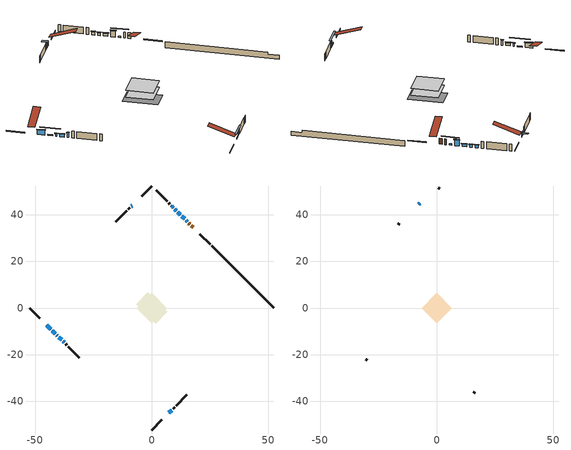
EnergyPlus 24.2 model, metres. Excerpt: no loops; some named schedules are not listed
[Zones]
conditioned space
 floor adiabatic (AdiabaticFloorConstruction): -6.45,0 0,6.45 6.45,0 0,-6.45 z0.76
 floor foundation (Slab1 construction): -6.65,1.64 -1.64,6.65 6.65,-1.64 1.64,-6.65 z-1.37
 wall outside (RimJoist1 construction): 0,-52.34 4.39,-47.94 / -52.34,0 -47.94,-4.39 / 0,52.34 -4.39,47.94 / 25.06,27.27 20.67,31.66 z0.76:1.06
 wall outside (AdiabaticWallConstruction 1): 17.7,34.63 16.99,35.34 / 16.33,36 15.98,36.36 z0.76:2.79
 wall outside (AdiabaticWallConstruction): -44.98,-7.36 -43.23,-9.1 z0.76:2.46; 15.32,37.01 14.73,37.61 / 7.36,-44.98 8.55,-43.79 z0.76:1.22; -42.58,-9.76 -41.39,-10.95 z0.76:1.12; -40.73,-11.6 -40.46,-11.87 / -39.81,-12.53 -38.67,-13.66 / 12.32,40.02 11.19,41.15 z0.76:1.7; -38.02,-14.32 -37.64,-14.69 z0.76:2.41; -8.39,43.94 -8.77,43.56 z0.76:1.98; 14.07,38.26 12.98,39.36 z0.76:2.89; 10.53,41.8 9.88,42.45 z0.76:1.62; 9.23,43.11 8.47,43.86 z0.76:1.78
 wall outside (Wall1 construction): 9.2,-43.13 9.77,-42.57 / -36.98,-15.35 -36.42,-15.92 / -9.43,42.91 -9.99,42.34 / 7.82,44.52 7.25,45.09 z0.76:3.2
 wall outside (Wall2 construction): 10.42,-41.91 15.12,-37.22 / -35.76,-16.57 -31.07,-21.27 / -10.65,41.68 -15.34,36.99 / 6.59,45.74 1.9,50.43 z0.76:3.2
 wall foundation (FoundationWall1 construction): 25.72,26.62,-1.37 25.72,26.62,0.76 49.67,2.66,0.76 49.67,2.66,0.02 52.34,0,0.02 52.34,0,-1.37
 window (WindowConstruction): -44.97,-7.36 -43.23,-9.1 z0.76:2.46
 window (WindowConstruction 9): 15.32,37.02 14.73,37.61 z0.76:1.22
 window (WindowConstruction 10): 7.36,-44.97 8.54,-43.79 z0.76:1.22
 window (WindowConstruction 11): -42.58,-9.76 -41.39,-10.95 z0.76:1.12
 window (WindowConstruction 1): -40.73,-11.6 -40.46,-11.87 z0.76:1.7
 window (WindowConstruction 2): -39.81,-12.53 -38.68,-13.66 z0.76:1.7
 window (WindowConstruction 7): -38.02,-14.32 -37.64,-14.69 z0.76:2.41
 window (WindowConstruction 8): -8.39,43.94 -8.77,43.56 z0.76:1.98
 window (WindowConstruction 3): 14.07,38.26 12.98,39.36 z0.76:2.89
 window (WindowConstruction 4): 12.32,40.02 11.19,41.15 z0.76:1.7
 window (WindowConstruction 5): 10.53,41.8 9.88,42.45 z0.76:1.62
 window (WindowConstruction 6): 9.23,43.11 8.47,43.86 z0.76:1.77
 door (Door): 17.7,34.63 16.99,35.34 z0.76:2.79
 door (Door 1): 16.33,36 15.98,36.36 z0.76:2.79
 ceiling adiabatic (AdiabaticFloorConstruction): 0,-6.45 6.45,0 0,6.45 -6.45,0 z0.76
attic - vented
 floor to conditioned space (Floor1 construction Reversed): -6.45,0 0,6.45 6.45,0 0,-6.45 z3.2
 wall outside (AdiabaticWallConstruction): -7.36,44.98 -7.74,44.6 z0.76:1.98
 wall outside (Wall3 construction): 15.77,-36.56 16.36,-35.98 / -30.41,-21.92 -29.83,-22.51 / -16,36.34 -16.59,35.75 / 1.24,51.09 0.66,51.68 z0.76:3.2
 window (WindowConstruction 12): -7.36,44.97 -7.74,44.6 z0.76:1.98
 roof outside (Roof1 construction): 6.7,-45.63,3.2 0.42,-39.35,6.16 -1.23,-41.01,6.16 5.05,-47.29,3.2; -45.63,-6.7,3.2 -39.35,-0.42,6.16 -41.01,1.23,6.16 -47.29,-5.05,3.2; -6.7,45.63,3.2 -0.42,39.35,6.16 1.23,41.01,6.16 -5.05,47.29,3.2; 18.36,33.98,3.2 12.08,27.7,6.16 13.73,26.04,6.16 20.01,32.32,3.2
shading: -7.88,44.46 -7.22,45.12 -8.72,46.62 -9.39,45.96 z2.18; -43.09,-9.24 -45.12,-7.22 -45.41,-7.51 -43.38,-9.54 z2.66; 12.92,39.42 17.13,35.21 17.42,35.5 13.21,39.71 z3.78; 10.35,-41.98 5.55,-46.79 5.84,-47.08 10.65,-42.27 z3.78; -39.58,-12.76 -44.39,-7.95 -44.68,-8.24 -39.87,-13.05 z3.68; -40.32,-12.01 -40.88,-11.46 -41.17,-11.75 -40.61,-12.3 z1.9; -38.53,-13.8 -39.95,-12.39 -40.24,-12.68 -38.82,-14.09 z1.9; -37.5,-14.84 -38.16,-14.17 -38.45,-14.47 -37.79,-15.13 z2.61; -8.91,43.42 -8.25,44.08 -8.54,44.37 -9.2,43.71 z2.18; 12.83,39.5 14.21,38.12 14.5,38.41 13.12,39.79 z3.09; 11.05,41.29 12.46,39.87 12.75,40.16 11.34,41.58 z1.9; 9.74,42.59 10.67,41.66 10.96,41.95 10.03,42.88 z1.82; 8.33,44.01 9.37,42.97 9.66,43.26 8.62,44.3 z1.98
[Building]
Building 1: Terrain=Suburbs
[Site:Location]
Quebec Intl AP_QC: Latitude {deg}=46.8; Longitude {deg}=-71.38; Time Zone {hr}=-5; Elevation {m}=74; Keep Site Location Information=Yes
[Site:GroundTemperature:Shallow]
0.0108218, -2.24938, -2.43038, -1.3578, 2.94801, 7.23376, 10.9493, 13.303, 13.5029, 11.5886, 7.96783, 3.81355
[Site:WaterMainsTemperature]
Calculation Method=Schedule; Temperature Schedule=mains temperature schedule
[Material] Roughness=Rough; Thermal Absorptance=0.9
Name | Thickness {m} | Conductivity {W/m-K} | Density {kg/m3} | Specific Heat {J/kg-K} | Solar Absorptance | Visible Absorptance
asphalt or fiberglass shingles | 0.00635 | 0.162714 | 1121.4 | 1465.45 | 0.4 | 0.4
ceiling stud and cavity | 0.1397 | 0.0949009 | 65.682 | 1177.47 | 0.7 | 0.7
concrete 4.0 in. | 0.1016 | 1.803125 | 2242.8 | 837.4 | 0.7 | 0.7
concrete 8.0 in. | 0.2032 | 1.803125 | 2242.8 | 837.4 | 0.7 | 0.7
door material | 0.04445 | 0.0451087 | 512.64 | 1214.23 | 0.7 | 0.7
door material 1 | 0.04445 | 0.20624 | 512.64 | 1214.23 | 0.7 | 0.7
exterior vertical ins | 0.0822107 | 0.029427 | 32.04 | 1214.23 | 0.7 | 0.7
floor covering | 0.0127 | 0.0433444 | 54.468 | 1339.84 | 0.6 | 0.6
floor rigid ins; wall rigid ins | 0.512978 | 0.029427 | 32.04 | 1214.23 | 0.7 | 0.7
floor stud and cavity | 0.1397 | 1.75129 | 37.0049 | 1207.88 | 0.7 | 0.7
furniture material conditioned space 1 | 0.1524 | 0.115458 | 640.8 | 1214.23 | 0.6 | 0.6
gypsum board | 0.0127 | 0.160291 | 801 | 837.4 | 0.6 | 0.6
gypsum board 1 | 0.0127 | 0.160291 | 801 | 837.4 | 0.7 | 0.7
osb sheathing 0.5 in. | 0.0127 | 0.115458 | 512.64 | 1214.23 | 0.7 | 0.7
osb sheathing 0.75 in. | 0.01905 | 0.115458 | 512.64 | 1214.23 | 0.7 | 0.7
osb sheathing 2.0 in. | 0.0508 | 0.115458 | 512.64 | 1214.23 | 0.7 | 0.7
rim joist rigid ins | 0.051816 | 0.029427 | 32.04 | 1214.23 | 0.7 | 0.7
rim joist stud and cavity | 0.0508 | 0.275866 | 125.044 | 1163.47 | 0.6 | 0.6
wall stud and cavity | 0.1397 | 0.11004 | 139.0536 | 1170.24 | 0.7 | 0.7
wall stud and cavity 1 | 0.1397 | 0.0825581 | 139.0536 | 1170.24 | 0.7 | 0.7
wall stud and cavity 2 | 0.0889 | 6.1454 | 50.32683 | 1063.81 | 0.6 | 0.6
wall stud and cavity 3 | 0.0889 | 0.380278 | 52.3479 | 1209.89 | 0.7 | 0.7
wall stud and cavity 4 | 0.0889 | 0.391764 | 83.0341 | 1211.67 | 0.7 | 0.7
wood siding | 0.0254 | 0.102417 | 544.68 | 1172.36 | 0.4 | 0.4
wood siding 1 | 0.00254 | 0.102417 | 544.68 | 1172.36 | 0.4 | 0.4
wood siding 2; wood siding 3; wood siding 4 | 0.0254 | 0.102417 | 544.68 | 1172.36 | 0.7 | 0.7
[WindowMaterial:SimpleGlazingSystem]
Name | U-Factor {W/m2-K} | Solar Heat Gain Coefficient
WindowMaterial | 1.98503 | 0.44
WindowMaterial 1 | 2.566456 | 0.28
WindowMaterial 10 | 3.05817 | 0.4
WindowMaterial 2 | 2.15139 | 0.4
WindowMaterial 3 | 2.20534 | 0.39
WindowMaterial 4 | 2.24224 | 0.38
WindowMaterial 5 | 2.421667 | 0.33
WindowMaterial 6 | 2.19909 | 0.38
WindowMaterial 7 | 6.70685 | 0.75
WindowMaterial 8 | 6.73808 | 0.74
WindowMaterial 9 | 3.026374 | 0.45
[Construction]
AdiabaticFloorConstruction: floor stud and cavity, floor rigid ins, osb sheathing 0.75 in., floor covering
AdiabaticWallConstruction: wood siding 3, wall rigid ins, wall stud and cavity 3, gypsum board
AdiabaticWallConstruction 1: wood siding 4, wall rigid ins, wall stud and cavity 3, gypsum board
Door: door material
Door 1: door material 1
Floor1 construction Reversed: gypsum board, ceiling stud and cavity
FoundationWall1 construction: concrete 8.0 in., gypsum board 1
furniture construction conditioned space 1: furniture material conditioned space 1
PartitionWallConstruction: gypsum board, wall stud and cavity 4, gypsum board
RimJoist1 construction: wood siding 2, rim joist rigid ins, osb sheathing 2.0 in., rim joist stud and cavity
Roof1 construction: asphalt or fiberglass shingles
Slab1 construction: concrete 4.0 in.
Wall1 construction: wood siding, osb sheathing 0.5 in., wall stud and cavity, gypsum board
Wall2 construction: wood siding, osb sheathing 0.5 in., wall stud and cavity 1, gypsum board
Wall3 construction: wood siding 1, wall stud and cavity 2
WindowConstruction: WindowMaterial
WindowConstruction 1: WindowMaterial 1
WindowConstruction 10; WindowConstruction 9: WindowMaterial 9
WindowConstruction 11: WindowMaterial 10
WindowConstruction 12; WindowConstruction 8: WindowMaterial 8
WindowConstruction 2: WindowMaterial 2
WindowConstruction 3: WindowMaterial 3
WindowConstruction 4: WindowMaterial 4
WindowConstruction 5: WindowMaterial 5
WindowConstruction 6: WindowMaterial 6
WindowConstruction 7: WindowMaterial 7
[Zone] Multiplier=1; Part of Total Floor Area=Yes
Name | Volume {m3}
attic - vented | 39.9687
conditioned space | 390.6
[Space]
Name | Zone | Volume {m3}
attic - vented 1 | attic - vented | 39.9687
conditioned space 1 | conditioned space | 390.6
[ZoneInfiltration:EffectiveLeakageArea]
infil attic - vented 1: Zone or Space=attic - vented 1; Schedule=Always On Discrete; Effective Air Leakage Area {cm2}=3070.52; Stack Coefficient=0.000375544; Wind Coefficient=1.30933e-05
[ZoneMixing]
whole house fan mix: Zone or Space=attic - vented; Schedule=Always On Continuous; Design Flow Rate Calculation Method=Flow/Zone; Design Flow Rate {m3/s}=0; Source Zone or Space=conditioned space
[SurfaceProperty:ExposedFoundationPerimeter]
Slab1: Exposed Perimeter Calculation Method=TotalExposedPerimeter; Total Exposed Perimeter {m}=37.64
[InternalMass] Zone or ZoneList=conditioned space; Space or SpaceList=conditioned space 1
Name | Construction | Surface Area {m2}
furniture mass conditioned space 1 | furniture construction conditioned space 1 | 66.5602
partition wall mass | PartitionWallConstruction | 166.4
[Lights]
interior lighting: Zone or ZoneList or Space or SpaceList=conditioned space 1; Schedule=interior lighting schedule; Design Level Calculation Method=LightingLevel; Lighting Level {W}=343.2; Return Air Fraction=0; Fraction Radiant=0.6; Fraction Visible=0.2; Fraction Replaceable=1
[People]
occupants: Zone or ZoneList or Space or SpaceList=conditioned space 1; Number of People Schedule=occupants schedule; Number of People Calculation Method=People; Number of People=3; Fraction Radiant=0.314171; Sensible Heat Fraction=0.56303; Activity Level Schedule=occupants activity schedule; Carbon Dioxide Generation Rate {m3/s-W}=0; Enable ASHRAE 55 Comfort Warnings=No; Mean Radiant Temperature Calculation Type=EnclosureAveraged
[ElectricEquipment] Zone or ZoneList or Space or SpaceList=conditioned space 1; Design Level Calculation Method=EquipmentLevel
Name | Schedule | Design Level {W} | Fraction Latent | Fraction Radiant | Fraction Lost
clothes dryer | clothes dryer schedule | 140.772 | 0.015 | 0.081 | 0.85
clothes washer | clothes washer schedule | 32.1985 | 0.03 | 0.162 | 0.7
cooking range | cooking range schedule | 215.147 | 0.08 | 0.432 | 0.2
dishwasher | dishwasher schedule | 66.8632 | 0.3 | 0.18 | 0.4
fridge | fridge schedule | 72.9452 | 0 | 0.6 | 0
mech vent house fan | mech vent house fan schedule | 0 | 0 | 0 | 1
mech vent house fan cfis | mech vent house fan cfis schedule | 0 | 0 | 0 | 0
mech vent range fan 0 | mech vent range fan 0 schedule | 57 | 0 | 0 | 1
misc plug loads | misc plug loads schedule | 494.7 | 0.045 | 0.513 | 0.1
whole house fan | Always On Discrete | 0 | 0 | 0 | 1
[OtherEquipment] Zone or ZoneList or Space or SpaceList=conditioned space 1; Design Level Calculation Method=EquipmentLevel
Name | Fuel Type | Schedule | Design Level {W} | Fraction Latent | Fraction Radiant | Fraction Lost
clothes dryer 1 | Electricity | clothes dryer schedule | 0 | 0.015 | 0.081 | 0.85
cooking range 1 | Electricity | cooking range schedule | 0 | 0.08 | 0.432 | 0.2
general water use latent | None | general water use schedule | 62.594 | 1 | 0 | 0
general water use sensible | None | general water use schedule | -61.6891 | 0 | 0.6 | 0
mech vent house fan latent load | None | Always On Discrete | 0 | 1 | 0 | 0
mech vent house fan sensible load | None | Always On Discrete | 0 | 0 | 0 | 0
water heater energy adjustment1 | Electricity | Always On Discrete | 0.01 | 0 | 0 | 1
[ZoneInfiltration:DesignFlowRate] Zone or ZoneList or Space or SpaceList=conditioned space 1; Schedule=Always On Discrete; Design Flow Rate Calculation Method=Flow/Zone; Design Flow Rate {m3/s}=0
infil flow; natural vent flow; whole house fan flow
[ZoneControl:Thermostat]
conditioned space Thermostat: Zone or ZoneList=conditioned space; Control Type Schedule=conditioned space Thermostat Schedule; Control 1=conditioned space temperature setpoint; Temperature Difference Between Cutout And Setpoint {deltaC}=0
[ThermostatSetpoint:DualSetpoint]
conditioned space temperature setpoint: Heating Setpoint Temperature Schedule=heating setpoint; Cooling Setpoint Temperature Schedule=cooling setpoint
[Zone equipment]
conditioned space: electric baseboard
[Foundation:Kiva]
Foundation Kiva 1: Initial Indoor Air Temperature {C}=18; Wall Height Above Grade {m}=0.759988; Wall Depth Below Slab {m}=0.2032; Custom Block Material Name 1=exterior vertical ins; Custom Block Depth 1 {m}=2.13; Custom Block X Position 1 {m}=0.2159; Custom Block Z Position 1 {m}=0
[Foundation:Kiva:Settings]
Soil Conductivity {W/m-K}=0.849921; Soil Density {kg/m3}=1842.3; Soil Specific Heat {J/kg-K}=418.7; Ground Solar Absorptivity=0.9; Ground Thermal Absorptivity=0.9; Ground Surface Roughness {m}=0.03; Far-Field Width {m}=40; Deep-Ground Boundary Condition=ZeroFlux; Deep-Ground Depth {m}=40; Minimum Cell Dimension {m}=0.2; Maximum Cell Growth Coefficient=3; Simulation Timestep=Timestep
[Exterior:Lights]
exterior lighting: Schedule=exterior lighting schedule; Design Level {W}=75.6
[EnergyManagementSystem:Sensor] Output:Variable or Output:Meter Index Key=conditioned space
Name | Output:Variable or Output:Meter
conditioned_space_clg_unmet_s | Zone Cooling Setpoint Not Met Time
conditioned_space_htg_unmet_s | Zone Heating Setpoint Not Met Time
fridge_tin_s; tin_s; tin_s_1 | Zone Mean Air Temperature
tout_s | Zone Outdoor Air Drybulb Temperature
win_s | Zone Air Humidity Ratio
[Schedule:Constant]
Name | Hourly Value
Always On Continuous; mech vent house fan schedule; mech vent house fan cfis schedule; Always On Discrete | 1
occupants activity schedule | 117.228
fridge schedule | 0
[Schedule:Week:Daily]
interior lighting schedule Week Rule - Jan1-Jan27: interior lighting schedule day, interior lighting schedule day, interior lighting schedule day, interior lighting schedule day, interior lighting schedule day, interior lighting schedule day, interior lighting schedule day, interior lighting schedule default day, interior lighting schedule default day, interior lighting schedule default day, interior lighting schedule default day, interior lighting schedule default day
interior lighting schedule Week Rule - Jan28-Feb3: interior lighting schedule day, interior lighting schedule day, interior lighting schedule day, interior lighting schedule day, interior lighting schedule day 1, interior lighting schedule day 1, interior lighting schedule day 1, interior lighting schedule default day, interior lighting schedule default day, interior lighting schedule default day, interior lighting schedule default day, interior lighting schedule default day
interior lighting schedule Week Rule - Feb4-Feb24: interior lighting schedule day 1, interior lighting schedule day 1, interior lighting schedule day 1, interior lighting schedule day 1, interior lighting schedule day 1, interior lighting schedule day 1, interior lighting schedule day 1, interior lighting schedule default day, interior lighting schedule default day, interior lighting schedule default day, interior lighting schedule default day, interior lighting schedule default day
interior lighting schedule Week Rule - Feb25-Mar3: interior lighting schedule day 1, interior lighting schedule day 1, interior lighting schedule day 1, interior lighting schedule day 1, interior lighting schedule day 2, interior lighting schedule day 2, interior lighting schedule day 2, interior lighting schedule default day, interior lighting schedule default day, interior lighting schedule default day, interior lighting schedule default day, interior lighting schedule default day
interior lighting schedule Week Rule - Mar4-Mar31: interior lighting schedule day 2, interior lighting schedule day 2, interior lighting schedule day 2, interior lighting schedule day 2, interior lighting schedule day 2, interior lighting schedule day 2, interior lighting schedule day 2, interior lighting schedule default day, interior lighting schedule default day, interior lighting schedule default day, interior lighting schedule default day, interior lighting schedule default day
interior lighting schedule Week Rule - Apr1-Apr28: interior lighting schedule day 3, interior lighting schedule day 3, interior lighting schedule day 3, interior lighting schedule day 3, interior lighting schedule day 3, interior lighting schedule day 3, interior lighting schedule day 3, interior lighting schedule default day, interior lighting schedule default day, interior lighting schedule default day, interior lighting schedule default day, interior lighting schedule default day
interior lighting schedule Week Rule - Apr29-May5: interior lighting schedule day 3, interior lighting schedule day 3, interior lighting schedule day 4, interior lighting schedule day 4, interior lighting schedule day 4, interior lighting schedule day 4, interior lighting schedule day 4, interior lighting schedule default day, interior lighting schedule default day, interior lighting schedule default day, interior lighting schedule default day, interior lighting schedule default day
interior lighting schedule Week Rule - May6-May26: interior lighting schedule day 4, interior lighting schedule day 4, interior lighting schedule day 4, interior lighting schedule day 4, interior lighting schedule day 4, interior lighting schedule day 4, interior lighting schedule day 4, interior lighting schedule default day, interior lighting schedule default day, interior lighting schedule default day, interior lighting schedule default day, interior lighting schedule default day
interior lighting schedule Week Rule - May27-Jun2: interior lighting schedule day 4, interior lighting schedule day 4, interior lighting schedule day 4, interior lighting schedule day 4, interior lighting schedule day 4, interior lighting schedule day 5, interior lighting schedule day 5, interior lighting schedule default day, interior lighting schedule default day, interior lighting schedule default day, interior lighting schedule default day, interior lighting schedule default day
interior lighting schedule Week Rule - Jun3-Jun30: interior lighting schedule day 5, interior lighting schedule day 5, interior lighting schedule day 5, interior lighting schedule day 5, interior lighting schedule day 5, interior lighting schedule day 5, interior lighting schedule day 5, interior lighting schedule default day, interior lighting schedule default day, interior lighting schedule default day, interior lighting schedule default day, interior lighting schedule default day
interior lighting schedule Week Rule - Jul1-Jul28: interior lighting schedule day 6, interior lighting schedule day 6, interior lighting schedule day 6, interior lighting schedule day 6, interior lighting schedule day 6, interior lighting schedule day 6, interior lighting schedule day 6, interior lighting schedule default day, interior lighting schedule default day, interior lighting schedule default day, interior lighting schedule default day, interior lighting schedule default day
interior lighting schedule Week Rule - Jul29-Aug4: interior lighting schedule day 6, interior lighting schedule day 6, interior lighting schedule day 6, interior lighting schedule day 7, interior lighting schedule day 7, interior lighting schedule day 7, interior lighting schedule day 7, interior lighting schedule default day, interior lighting schedule default day, interior lighting schedule default day, interior lighting schedule default day, interior lighting schedule default day
interior lighting schedule Week Rule - Aug5-Aug25: interior lighting schedule day 7, interior lighting schedule day 7, interior lighting schedule day 7, interior lighting schedule day 7, interior lighting schedule day 7, interior lighting schedule day 7, interior lighting schedule day 7, interior lighting schedule default day, interior lighting schedule default day, interior lighting schedule default day, interior lighting schedule default day, interior lighting schedule default day
interior lighting schedule Week Rule - Aug26-Sep1: interior lighting schedule day 7, interior lighting schedule day 7, interior lighting schedule day 7, interior lighting schedule day 7, interior lighting schedule day 7, interior lighting schedule day 7, interior lighting schedule day 8, interior lighting schedule default day, interior lighting schedule default day, interior lighting schedule default day, interior lighting schedule default day, interior lighting schedule default day
interior lighting schedule Week Rule - Sep2-Sep29: interior lighting schedule day 8, interior lighting schedule day 8, interior lighting schedule day 8, interior lighting schedule day 8, interior lighting schedule day 8, interior lighting schedule day 8, interior lighting schedule day 8, interior lighting schedule default day, interior lighting schedule default day, interior lighting schedule default day, interior lighting schedule default day, interior lighting schedule default day
interior lighting schedule Week Rule - Sep30-Oct6: interior lighting schedule day 8, interior lighting schedule day 9, interior lighting schedule day 9, interior lighting schedule day 9, interior lighting schedule day 9, interior lighting schedule day 9, interior lighting schedule day 9, interior lighting schedule default day, interior lighting schedule default day, interior lighting schedule default day, interior lighting schedule default day, interior lighting schedule default day
interior lighting schedule Week Rule - Oct7-Oct27: interior lighting schedule day 9, interior lighting schedule day 9, interior lighting schedule day 9, interior lighting schedule day 9, interior lighting schedule day 9, interior lighting schedule day 9, interior lighting schedule day 9, interior lighting schedule default day, interior lighting schedule default day, interior lighting schedule default day, interior lighting schedule default day, interior lighting schedule default day
interior lighting schedule Week Rule - Oct28-Nov3: interior lighting schedule day 9, interior lighting schedule day 9, interior lighting schedule day 9, interior lighting schedule day 9, interior lighting schedule day 10, interior lighting schedule day 10, interior lighting schedule day 10, interior lighting schedule default day, interior lighting schedule default day, interior lighting schedule default day, interior lighting schedule default day, interior lighting schedule default day
interior lighting schedule Week Rule - Nov4-Nov24: interior lighting schedule day 10, interior lighting schedule day 10, interior lighting schedule day 10, interior lighting schedule day 10, interior lighting schedule day 10, interior lighting schedule day 10, interior lighting schedule day 10, interior lighting schedule default day, interior lighting schedule default day, interior lighting schedule default day, interior lighting schedule default day, interior lighting schedule default day
interior lighting schedule Week Rule - Nov25-Dec1: interior lighting schedule day 10, interior lighting schedule day 10, interior lighting schedule day 10, interior lighting schedule day 10, interior lighting schedule day 10, interior lighting schedule day 10, interior lighting schedule day 11, interior lighting schedule default day, interior lighting schedule default day, interior lighting schedule default day, interior lighting schedule default day, interior lighting schedule default day
interior lighting schedule Week Rule - Dec2-Dec31: interior lighting schedule day 11, interior lighting schedule day 11, interior lighting schedule day 11, interior lighting schedule day 11, interior lighting schedule day 11, interior lighting schedule day 11, interior lighting schedule day 11, interior lighting schedule default day, interior lighting schedule default day, interior lighting schedule default day, interior lighting schedule default day, interior lighting schedule default day
occupants schedule Week Rule - Jan1-Dec31: occupants schedule day, occupants schedule day, occupants schedule day, occupants schedule day, occupants schedule day, occupants schedule day, occupants schedule day, occupants schedule default day, occupants schedule default day, occupants schedule default day, occupants schedule default day, occupants schedule default day
clothes dryer schedule Week Rule - Jan1-Dec31: clothes dryer schedule day, clothes dryer schedule day, clothes dryer schedule day, clothes dryer schedule day, clothes dryer schedule day, clothes dryer schedule day, clothes dryer schedule day, clothes dryer schedule default day, clothes dryer schedule default day, clothes dryer schedule default day, clothes dryer schedule default day, clothes dryer schedule default day
clothes washer schedule Week Rule - Jan1-Dec31: clothes washer schedule day, clothes washer schedule day, clothes washer schedule day, clothes washer schedule day, clothes washer schedule day, clothes washer schedule day, clothes washer schedule day, clothes washer schedule default day, clothes washer schedule default day, clothes washer schedule default day, clothes washer schedule default day, clothes washer schedule default day
cooking range schedule Week Rule - Jan1-Dec31: cooking range schedule day, cooking range schedule day, cooking range schedule day, cooking range schedule day, cooking range schedule day, cooking range schedule day, cooking range schedule day, cooking range schedule default day, cooking range schedule default day, cooking range schedule default day, cooking range schedule default day, cooking range schedule default day
dishwasher schedule Week Rule - Jan1-Dec31: dishwasher schedule day, dishwasher schedule day, dishwasher schedule day, dishwasher schedule day, dishwasher schedule day, dishwasher schedule day, dishwasher schedule day, dishwasher schedule default day, dishwasher schedule default day, dishwasher schedule default day, dishwasher schedule default day, dishwasher schedule default day
mech vent range fan 0 schedule Week Rule - Jan1-Dec31: mech vent range fan 0 schedule day, mech vent range fan 0 schedule day, mech vent range fan 0 schedule day, mech vent range fan 0 schedule day, mech vent range fan 0 schedule day, mech vent range fan 0 schedule day, mech vent range fan 0 schedule day, mech vent range fan 0 schedule default day, mech vent range fan 0 schedule default day, mech vent range fan 0 schedule default day, mech vent range fan 0 schedule default day, mech vent range fan 0 schedule default day
misc plug loads schedule Week Rule - Jan1-Dec31: misc plug loads schedule day, misc plug loads schedule day, misc plug loads schedule day, misc plug loads schedule day, misc plug loads schedule day, misc plug loads schedule day, misc plug loads schedule day, misc plug loads schedule default day, misc plug loads schedule default day, misc plug loads schedule default day, misc plug loads schedule default day, misc plug loads schedule default day
general water use schedule Week Rule - Jan1-Dec31: general water use schedule day, general water use schedule day, general water use schedule day, general water use schedule day, general water use schedule day, general water use schedule day, general water use schedule day, general water use schedule default day, general water use schedule default day, general water use schedule default day, general water use schedule default day, general water use schedule default day
exterior lighting schedule Week Rule - Jan1-Jan27: exterior lighting schedule day, exterior lighting schedule day, exterior lighting schedule day, exterior lighting schedule day, exterior lighting schedule day, exterior lighting schedule day, exterior lighting schedule day, exterior lighting schedule default day, exterior lighting schedule default day, exterior lighting schedule default day, exterior lighting schedule default day, exterior lighting schedule default day
exterior lighting schedule Week Rule - Jan28-Feb3: exterior lighting schedule day, exterior lighting schedule day, exterior lighting schedule day, exterior lighting schedule day, exterior lighting schedule day 1, exterior lighting schedule day 1, exterior lighting schedule day 1, exterior lighting schedule default day, exterior lighting schedule default day, exterior lighting schedule default day, exterior lighting schedule default day, exterior lighting schedule default day
exterior lighting schedule Week Rule - Feb4-Feb24: exterior lighting schedule day 1, exterior lighting schedule day 1, exterior lighting schedule day 1, exterior lighting schedule day 1, exterior lighting schedule day 1, exterior lighting schedule day 1, exterior lighting schedule day 1, exterior lighting schedule default day, exterior lighting schedule default day, exterior lighting schedule default day, exterior lighting schedule default day, exterior lighting schedule default day
exterior lighting schedule Week Rule - Feb25-Mar3: exterior lighting schedule day 1, exterior lighting schedule day 1, exterior lighting schedule day 1, exterior lighting schedule day 1, exterior lighting schedule day 2, exterior lighting schedule day 2, exterior lighting schedule day 2, exterior lighting schedule default day, exterior lighting schedule default day, exterior lighting schedule default day, exterior lighting schedule default day, exterior lighting schedule default day
exterior lighting schedule Week Rule - Mar4-Mar31: exterior lighting schedule day 2, exterior lighting schedule day 2, exterior lighting schedule day 2, exterior lighting schedule day 2, exterior lighting schedule day 2, exterior lighting schedule day 2, exterior lighting schedule day 2, exterior lighting schedule default day, exterior lighting schedule default day, exterior lighting schedule default day, exterior lighting schedule default day, exterior lighting schedule default day
exterior lighting schedule Week Rule - Apr1-Apr28: exterior lighting schedule day 3, exterior lighting schedule day 3, exterior lighting schedule day 3, exterior lighting schedule day 3, exterior lighting schedule day 3, exterior lighting schedule day 3, exterior lighting schedule day 3, exterior lighting schedule default day, exterior lighting schedule default day, exterior lighting schedule default day, exterior lighting schedule default day, exterior lighting schedule default day
exterior lighting schedule Week Rule - Apr29-May5: exterior lighting schedule day 3, exterior lighting schedule day 3, exterior lighting schedule day 4, exterior lighting schedule day 4, exterior lighting schedule day 4, exterior lighting schedule day 4, exterior lighting schedule day 4, exterior lighting schedule default day, exterior lighting schedule default day, exterior lighting schedule default day, exterior lighting schedule default day, exterior lighting schedule default day
exterior lighting schedule Week Rule - May6-May26: exterior lighting schedule day 4, exterior lighting schedule day 4, exterior lighting schedule day 4, exterior lighting schedule day 4, exterior lighting schedule day 4, exterior lighting schedule day 4, exterior lighting schedule day 4, exterior lighting schedule default day, exterior lighting schedule default day, exterior lighting schedule default day, exterior lighting schedule default day, exterior lighting schedule default day
exterior lighting schedule Week Rule - May27-Jun2: exterior lighting schedule day 4, exterior lighting schedule day 4, exterior lighting schedule day 4, exterior lighting schedule day 4, exterior lighting schedule day 4, exterior lighting schedule day 5, exterior lighting schedule day 5, exterior lighting schedule default day, exterior lighting schedule default day, exterior lighting schedule default day, exterior lighting schedule default day, exterior lighting schedule default day
exterior lighting schedule Week Rule - Jun3-Jun30: exterior lighting schedule day 5, exterior lighting schedule day 5, exterior lighting schedule day 5, exterior lighting schedule day 5, exterior lighting schedule day 5, exterior lighting schedule day 5, exterior lighting schedule day 5, exterior lighting schedule default day, exterior lighting schedule default day, exterior lighting schedule default day, exterior lighting schedule default day, exterior lighting schedule default day
exterior lighting schedule Week Rule - Jul1-Jul28: exterior lighting schedule day 6, exterior lighting schedule day 6, exterior lighting schedule day 6, exterior lighting schedule day 6, exterior lighting schedule day 6, exterior lighting schedule day 6, exterior lighting schedule day 6, exterior lighting schedule default day, exterior lighting schedule default day, exterior lighting schedule default day, exterior lighting schedule default day, exterior lighting schedule default day
exterior lighting schedule Week Rule - Jul29-Aug4: exterior lighting schedule day 6, exterior lighting schedule day 6, exterior lighting schedule day 6, exterior lighting schedule day 7, exterior lighting schedule day 7, exterior lighting schedule day 7, exterior lighting schedule day 7, exterior lighting schedule default day, exterior lighting schedule default day, exterior lighting schedule default day, exterior lighting schedule default day, exterior lighting schedule default day
exterior lighting schedule Week Rule - Aug5-Aug25: exterior lighting schedule day 7, exterior lighting schedule day 7, exterior lighting schedule day 7, exterior lighting schedule day 7, exterior lighting schedule day 7, exterior lighting schedule day 7, exterior lighting schedule day 7, exterior lighting schedule default day, exterior lighting schedule default day, exterior lighting schedule default day, exterior lighting schedule default day, exterior lighting schedule default day
exterior lighting schedule Week Rule - Aug26-Sep1: exterior lighting schedule day 7, exterior lighting schedule day 7, exterior lighting schedule day 7, exterior lighting schedule day 7, exterior lighting schedule day 7, exterior lighting schedule day 7, exterior lighting schedule day 8, exterior lighting schedule default day, exterior lighting schedule default day, exterior lighting schedule default day, exterior lighting schedule default day, exterior lighting schedule default day
exterior lighting schedule Week Rule - Sep2-Sep29: exterior lighting schedule day 8, exterior lighting schedule day 8, exterior lighting schedule day 8, exterior lighting schedule day 8, exterior lighting schedule day 8, exterior lighting schedule day 8, exterior lighting schedule day 8, exterior lighting schedule default day, exterior lighting schedule default day, exterior lighting schedule default day, exterior lighting schedule default day, exterior lighting schedule default day
exterior lighting schedule Week Rule - Sep30-Oct6: exterior lighting schedule day 8, exterior lighting schedule day 9, exterior lighting schedule day 9, exterior lighting schedule day 9, exterior lighting schedule day 9, exterior lighting schedule day 9, exterior lighting schedule day 9, exterior lighting schedule default day, exterior lighting schedule default day, exterior lighting schedule default day, exterior lighting schedule default day, exterior lighting schedule default day
exterior lighting schedule Week Rule - Oct7-Oct27: exterior lighting schedule day 9, exterior lighting schedule day 9, exterior lighting schedule day 9, exterior lighting schedule day 9, exterior lighting schedule day 9, exterior lighting schedule day 9, exterior lighting schedule day 9, exterior lighting schedule default day, exterior lighting schedule default day, exterior lighting schedule default day, exterior lighting schedule default day, exterior lighting schedule default day
[Schedule:Year]
interior lighting schedule: interior lighting schedule Week Rule - Jan1-Jan27, 1, 1, 1, 27, interior lighting schedule Week Rule - Jan28-Feb3, 1, 28, 2, 3, interior lighting schedule Week Rule - Feb4-Feb24, 2, 4, 2, 24, interior lighting schedule Week Rule - Feb25-Mar3, 2, 25, 3, 3, interior lighting schedule Week Rule - Mar4-Mar31, 3, 4, 3, 31, interior lighting schedule Week Rule - Apr1-Apr28, 4, 1, 4, 28, interior lighting schedule Week Rule - Apr29-May5, 4, 29, 5, 5, interior lighting schedule Week Rule - May6-May26, 5, 6, 5, 26, interior lighting schedule Week Rule - May27-Jun2, 5, 27, 6, 2, interior lighting schedule Week Rule - Jun3-Jun30, 6, 3, 6, 30, interior lighting schedule Week Rule - Jul1-Jul28, 7, 1, 7, 28, interior lighting schedule Week Rule - Jul29-Aug4, 7, 29, 8, 4, interior lighting schedule Week Rule - Aug5-Aug25, 8, 5, 8, 25, interior lighting schedule Week Rule - Aug26-Sep1, 8, 26, 9, 1, interior lighting schedule Week Rule - Sep2-Sep29, 9, 2, 9, 29, interior lighting schedule Week Rule - Sep30-Oct6, 9, 30, 10, 6, interior lighting schedule Week Rule - Oct7-Oct27, 10, 7, 10, 27, interior lighting schedule Week Rule - Oct28-Nov3, 10, 28, 11, 3, interior lighting schedule Week Rule - Nov4-Nov24, 11, 4, 11, 24, interior lighting schedule Week Rule - Nov25-Dec1, 11, 25, 12, 1, interior lighting schedule Week Rule - Dec2-Dec31, 12, 2, 12, 31
occupants schedule: occupants schedule Week Rule - Jan1-Dec31, 1, 1, 12, 31
clothes dryer schedule: clothes dryer schedule Week Rule - Jan1-Dec31, 1, 1, 12, 31
clothes washer schedule: clothes washer schedule Week Rule - Jan1-Dec31, 1, 1, 12, 31
cooking range schedule: cooking range schedule Week Rule - Jan1-Dec31, 1, 1, 12, 31
dishwasher schedule: dishwasher schedule Week Rule - Jan1-Dec31, 1, 1, 12, 31
mech vent range fan 0 schedule: mech vent range fan 0 schedule Week Rule - Jan1-Dec31, 1, 1, 12, 31
misc plug loads schedule: misc plug loads schedule Week Rule - Jan1-Dec31, 1, 1, 12, 31
general water use schedule: general water use schedule Week Rule - Jan1-Dec31, 1, 1, 12, 31
exterior lighting schedule: exterior lighting schedule Week Rule - Jan1-Jan27, 1, 1, 1, 27, exterior lighting schedule Week Rule - Jan28-Feb3, 1, 28, 2, 3, exterior lighting schedule Week Rule - Feb4-Feb24, 2, 4, 2, 24, exterior lighting schedule Week Rule - Feb25-Mar3, 2, 25, 3, 3, exterior lighting schedule Week Rule - Mar4-Mar31, 3, 4, 3, 31, exterior lighting schedule Week Rule - Apr1-Apr28, 4, 1, 4, 28, exterior lighting schedule Week Rule - Apr29-May5, 4, 29, 5, 5, exterior lighting schedule Week Rule - May6-May26, 5, 6, 5, 26, exterior lighting schedule Week Rule - May27-Jun2, 5, 27, 6, 2, exterior lighting schedule Week Rule - Jun3-Jun30, 6, 3, 6, 30, exterior lighting schedule Week Rule - Jul1-Jul28, 7, 1, 7, 28, exterior lighting schedule Week Rule - Jul29-Aug4, 7, 29, 8, 4, exterior lighting schedule Week Rule - Aug5-Aug25, 8, 5, 8, 25, exterior lighting schedule Week Rule - Aug26-Sep1, 8, 26, 9, 1, exterior lighting schedule Week Rule - Sep2-Sep29, 9, 2, 9, 29, exterior lighting schedule Week Rule - Sep30-Oct6, 9, 30, 10, 6, exterior lighting schedule Week Rule - Oct7-Oct27, 10, 7, 10, 27, exterior lighting schedule Week Rule - Oct28-Nov3, 10, 28, 11, 3, exterior lighting schedule Week Rule - Nov4-Nov24, 11, 4, 11, 24, exterior lighting schedule Week Rule - Nov25-Dec1, 11, 25, 12, 1, exterior lighting schedule Week Rule - Dec2-Dec31, 12, 2, 12, 31
[Schedule:Compact]
conditioned space Thermostat Schedule: Through: 12/31, For: AllDays, Until: 24:00, 4
mains temperature schedule: Through: 01/01, For: AllDays, Until: 24:00, 5.175, Through: 01/02, For: AllDays, Until: 24:00, 5.10167, Through: 01/03, For: AllDays, Until: 24:00, 5.02889, Through: 01/04, For: AllDays, Until: 24:00, 4.95778, Through: 01/05, For: AllDays, Until: 24:00, 4.88778, Through: 01/06, For: AllDays, Until: 24:00, 4.81833, Through: 01/07, For: AllDays, Until: 24:00, 4.75056, Through: 01/08, For: AllDays, Until: 24:00, 4.68389, Through: 01/09, For: AllDays, Until: 24:00, 4.61833, Through: 01/10, For: AllDays, Until: 24:00, 4.55389, Through: 01/11, For: AllDays, Until: 24:00, 4.49056, Through: 01/12, For: AllDays, Until: 24:00, 4.42889, Through: 01/13, For: AllDays, Until: 24:00, 4.36778, Through: 01/14, For: AllDays, Until: 24:00, 4.30889, Through: 01/15, For: AllDays, Until: 24:00, 4.25056, Through: 01/16, For: AllDays, Until: 24:00, 4.19389, Through: 01/17, For: AllDays, Until: 24:00, 4.13833, Through: 01/18, For: AllDays, Until: 24:00, 4.08444, Through: 01/19, For: AllDays, Until: 24:00, 4.03167, Through: 01/20, For: AllDays, Until: 24:00, 3.98056, Through: 01/21, For: AllDays, Until: 24:00, 3.93056, Through: 01/22, For: AllDays, Until: 24:00, 3.88222, Through: 01/23, For: AllDays, Until: 24:00, 3.835, Through: 01/24, For: AllDays, Until: 24:00, 3.78944, Through: 01/25, For: AllDays, Until: 24:00, 3.74556, Through: 01/26, For: AllDays, Until: 24:00, 3.70278, Through: 01/27, For: AllDays, Until: 24:00, 3.66167, Through: 01/28, For: AllDays, Until: 24:00, 3.62167, Through: 01/29, For: AllDays, Until: 24:00, 3.58389, Through: 01/30, For: AllDays, Until: 24:00, 3.54722, Through: 01/31, For: AllDays, Until: 24:00, 3.51167, Through: 02/01, For: AllDays, Until: 24:00, 3.47833, Through: 02/02, For: AllDays, Until: 24:00, 3.44611, Through: 02/03, For: AllDays, Until: 24:00, 3.41556, Through: 02/04, For: AllDays, Until: 24:00, 3.38667, Through: 02/05, For: AllDays, Until: 24:00, 3.35944, Through: 02/06, For: AllDays, Until: 24:00, 3.33389, Through: 02/07, For: AllDays, Until: 24:00, 3.30944, Through: 02/08, For: AllDays, Until: 24:00, 3.28667, Through: 02/09, For: AllDays, Until: 24:00, 3.26611, Through: 02/10, For: AllDays, Until: 24:00, 3.24667, Through: 02/11, For: AllDays, Until: 24:00, 3.22889, Through: 02/12, For: AllDays, Until: 24:00, 3.21278, Through: 02/13, For: AllDays, Until: 24:00, 3.19833, Through: 02/14, For: AllDays, Until: 24:00, 3.18556, Through: 02/15, For: AllDays, Until: 24:00, 3.17389, Through: 02/16, For: AllDays, Until: 24:00, 3.16444, Through: 02/17, For: AllDays, Until: 24:00, 3.15667, Through: 02/18, For: AllDays, Until: 24:00, 3.15056, Through: 02/19, For: AllDays, Until: 24:00, 3.14556, Through: 02/20, For: AllDays, Until: 24:00, 3.14278, Through: 02/21, For: AllDays, Until: 24:00, 3.14111, Through: 02/22, For: AllDays, Until: 24:00, 3.14167, Through: 02/23, For: AllDays, Until: 24:00, 3.14333, Through: 02/24, For: AllDays, Until: 24:00, 3.14722, Through: 02/25, For: AllDays, Until: 24:00, 3.15222, Through: 02/26, For: AllDays, Until: 24:00, 3.15944, Through: 02/27, For: AllDays, Until: 24:00, 3.16778, Through: 02/28, For: AllDays, Until: 24:00, 3.17778, Through: 03/01, For: AllDays, Until: 24:00, 3.18944, Through: 03/02, For: AllDays, Until: 24:00, 3.20333, Through: 03/03, For: AllDays, Until: 24:00, 3.21833, Through: 03/04, For: AllDays, Until: 24:00, 3.235, Through: 03/05, For: AllDays, Until: 24:00, 3.25333, Through: 03/06, For: AllDays, Until: 24:00, 3.27333, Through: 03/07, For: AllDays, Until: 24:00, 3.29444, Through: 03/08, For: AllDays, Until: 24:00, 3.31778, Through: 03/09, For: AllDays, Until: 24:00, 3.34222, Through: 03/10, For: AllDays, Until: 24:00, 3.36889, Through: 03/11, For: AllDays, Until: 24:00, 3.39667, Through: 03/12, For: AllDays, Until: 24:00, 3.42611, Through: 03/13, For: AllDays, Until: 24:00, 3.45722, Through: 03/14, For: AllDays, Until: 24:00, 3.49, Through: 03/15, For: AllDays, Until: 24:00, 3.52389, Through: 03/16, For: AllDays, Until: 24:00, 3.55944, Through: 03/17, For: AllDays, Until: 24:00, 3.59667, Through: 03/18, For: AllDays, Until: 24:00, 3.63556, Through: 03/19, For: AllDays, Until: 24:00, 3.67556, Through: 03/20, For: AllDays, Until: 24:00, 3.71722, Through: 03/21, For: AllDays, Until: 24:00, 3.76056, Through: 03/22, For: AllDays, Until: 24:00, 3.80556, Through: 03/23, For: AllDays, Until: 24:00, 3.85111, Through: 03/24, For: AllDays, Until: 24:00, 3.89889, Through: 03/25, For: AllDays, Until: 24:00, 3.94778, Through: 03/26, For: AllDays, Until: 24:00, 3.99833, Through: 03/27, For: AllDays, Until: 24:00, 4.05, Through: 03/28, For: AllDays, Until: 24:00, 4.10333, Through: 03/29, For: AllDays, Until: 24:00, 4.15778, Through: 03/30, For: AllDays, Until: 24:00, 4.21333, Through: 03/31, For: AllDays, Until: 24:00, 4.27056, Through: 04/01, For: AllDays, Until: 24:00, 4.32944, Through: 04/02, For: AllDays, Until: 24:00, 4.38889, Through: 04/03, For: AllDays, Until: 24:00, 4.45, Through: 04/04, For: AllDays, Until: 24:00, 4.51222, Through: 04/05, For: AllDays, Until: 24:00, 4.57611, Through: 04/06, For: AllDays, Until: 24:00, 4.64056, Through: 04/07, For: AllDays, Until: 24:00, 4.70667, Through: 04/08, For: AllDays, Until: 24:00, 4.77389, Through: 04/09, For: AllDays, Until: 24:00, 4.84222, Through: 04/10, For: AllDays, Until: 24:00, 4.91167, Through: 04/11, For: AllDays, Until: 24:00, 4.98278, Through: 04/12, For: AllDays, Until: 24:00, 5.05444, Through: 04/13, For: AllDays, Until: 24:00, 5.12722, Through: 04/14, For: AllDays, Until: 24:00, 5.20111, Through: 04/15, For: AllDays, Until: 24:00, 5.27611, Through: 04/16, For: AllDays, Until: 24:00, 5.35167, Through: 04/17, For: AllDays, Until: 24:00, 5.42889, Through: 04/18, For: AllDays, Until: 24:00, 5.50667, Through: 04/19, For: AllDays, Until: 24:00, 5.58556, Through: 04/20, For: AllDays, Until: 24:00, 5.665, Through: 04/21, For: AllDays, Until: 24:00, 5.74611, Through: 04/22, For: AllDays, Until: 24:00, 5.82722, Through: 04/23, For: AllDays, Until: 24:00, 5.91, Through: 04/24, For: AllDays, Until: 24:00, 5.99278, Through: 04/25, For: AllDays, Until: 24:00, 6.07722, Through: 04/26, For: AllDays, Until: 24:00, 6.16167, Through: 04/27, For: AllDays, Until: 24:00, 6.24722, Through: 04/28, For: AllDays, Until: 24:00, 6.33389, Through: 04/29, For: AllDays, Until: 24:00, 6.42056, Through: 04/30, For: AllDays, Until: 24:00, 6.50833, Through: 05/01, For: AllDays, Until: 24:00, 6.59667, Through: 05/02, For: AllDays, Until: 24:00, 6.68556, Through: 05/03, For: AllDays, Until: 24:00, 6.775, Through: 05/04, For: AllDays, Until: 24:00, 6.86556, Through: 05/05, For: AllDays, Until: 24:00, 6.95611, Through: 05/06, For: AllDays, Until: 24:00, 7.04722, Through: 05/07, For: AllDays, Until: 24:00, 7.13889, Through: 05/08, For: AllDays, Until: 24:00, 7.23111, Through: 05/09, For: AllDays, Until: 24:00, 7.32333, Through: 05/10, For: AllDays, Until: 24:00, 7.41667, Through: 05/11, For: AllDays, Until: 24:00, 7.51, Through: 05/12, For: AllDays, Until: 24:00, 7.60389, Through: 05/13, For: AllDays, Until: 24:00, 7.69778, Through: 05/14, For: AllDays, Until: 24:00, 7.79222, Through: 05/15, For: AllDays, Until: 24:00, 7.88667, Through: 05/16, For: AllDays, Until: 24:00, 7.98167, Through: 05/17, For: AllDays, Until: 24:00, 8.07667, Through: 05/18, For: AllDays, Until: 24:00, 8.17167, Through: 05/19, For: AllDays, Until: 24:00, 8.26722, Through: 05/20, For: AllDays, Until: 24:00, 8.36278, Through: 05/21, For: AllDays, Until: 24:00, 8.45833, Through: 05/22, For: AllDays, Until: 24:00, 8.55444, Through: 05/23, For: AllDays, Until: 24:00, 8.65, Through: 05/24, For: AllDays, Until: 24:00, 8.74611, Through: 05/25, For: AllDays, Until: 24:00, 8.84167, Through: 05/26, For: AllDays, Until: 24:00, 8.93722, Through: 05/27, For: AllDays, Until: 24:00, 9.03333, Through: 05/28, For: AllDays, Until: 24:00, 9.12889, Through: 05/29, For: AllDays, Until: 24:00, 9.22389, Through: 05/30, For: AllDays, Until: 24:00, 9.31944, Through: 05/31, For: AllDays, Until: 24:00, 9.41444, Through: 06/01, For: AllDays, Until: 24:00, 9.50944, Through: 06/02, For: AllDays, Until: 24:00, 9.60389, Through: 06/03, For: AllDays, Until: 24:00, 9.69833, Through: 06/04, For: AllDays, Until: 24:00, 9.79278, Through: 06/05, For: AllDays, Until: 24:00, 9.88667, Through: 06/06, For: AllDays, Until: 24:00, 9.98, Through: 06/07, For: AllDays, Until: 24:00, 10.0728, Through: 06/08, For: AllDays, Until: 24:00, 10.1656, Through: 06/09, For: AllDays, Until: 24:00, 10.2578, Through: 06/10, For: AllDays, Until: 24:00, 10.3494, Through: 06/11, For: AllDays, Until: 24:00, 10.4411, Through: 06/12, For: AllDays, Until: 24:00, 10.5317, Through: 06/13, For: AllDays, Until: 24:00, 10.6222, Through: 06/14, For: AllDays, Until: 24:00, 10.7117, Through: 06/15, For: AllDays, Until: 24:00, 10.8006, Through: 06/16, For: AllDays, Until: 24:00, 10.8889, Through: 06/17, For: AllDays, Until: 24:00, 10.9772, Through: 06/18, For: AllDays, Until: 24:00, 11.0639, Through: 06/19, For: AllDays, Until: 24:00, 11.1506, Through: 06/20, For: AllDays, Until: 24:00, 11.2361, Through: 06/21, For: AllDays, Until: 24:00, 11.3211, Through: 06/22, For: AllDays, Until: 24:00, 11.4056, Through: 06/23, For: AllDays, Until: 24:00, 11.4889, Through: 06/24, For: AllDays, Until: 24:00, 11.5711, Through: 06/25, For: AllDays, Until: 24:00, 11.6533, Through: 06/26, For: AllDays, Until: 24:00, 11.7339, Through: 06/27, For: AllDays, Until: 24:00, 11.8139, Through: 06/28, For: AllDays, Until: 24:00, 11.8928, Through: 06/29, For: AllDays, Until: 24:00, 11.9711, Through: 06/30, For: AllDays, Until: 24:00, 12.0483, Through: 07/01, For: AllDays, Until: 24:00, 12.1244, Through: 07/02, For: AllDays, Until: 24:00, 12.1994, Through: 07/03, For: AllDays, Until: 24:00, 12.2733, Through: 07/04, For: AllDays, Until: 24:00, 12.3467, Through: 07/05, For: AllDays, Until: 24:00, 12.4183, Through: 07/06, For: AllDays, Until: 24:00, 12.4894, Through: 07/07, For: AllDays, Until: 24:00, 12.5589, Through: 07/08, For: AllDays, Until: 24:00, 12.6278, Through: 07/09, For: AllDays, Until: 24:00, 12.695, Through: 07/10, For: AllDays, Until: 24:00, 12.7617, Through: 07/11, For: AllDays, Until: 24:00, 12.8267, Through: 07/12, For: AllDays, Until: 24:00, 12.8906, Through: 07/13, For: AllDays, Until: 24:00, 12.9528, Through: 07/14, For: AllDays, Until: 24:00, 13.0144, Through: 07/15, For: AllDays, Until: 24:00, 13.0744, Through: 07/16, For: AllDays, Until: 24:00, 13.1333, Through: 07/17, For: AllDays, Until: 24:00, 13.1906, Through: 07/18, For: AllDays, Until: 24:00, 13.2467, Through: 07/19, For: AllDays, Until: 24:00, 13.3017, Through: 07/20, For: AllDays, Until: 24:00, 13.355, Through: 07/21, For: AllDays, Until: 24:00, 13.4072, Through: 07/22, For: AllDays, Until: 24:00, 13.4578, Through: 07/23, For: AllDays, Until: 24:00, 13.5067, Through: 07/24, For: AllDays, Until: 24:00, 13.5544, Through: 07/25, For: AllDays, Until: 24:00, 13.6011, Through: 07/26, For: AllDays, Until: 24:00, 13.6461, Through: 07/27, For: AllDays, Until: 24:00, 13.6894, Through: 07/28, For: AllDays, Until: 24:00, 13.7317, Through: 07/29, For: AllDays, Until: 24:00, 13.7722, Through: 07/30, For: AllDays, Until: 24:00, 13.8111, Through: 07/31, For: AllDays, Until: 24:00, 13.8489, Through: 08/01, For: AllDays, Until: 24:00, 13.8844, Through: 08/02, For: AllDays, Until: 24:00, 13.9189, Through: 08/03, For: AllDays, Until: 24:00, 13.9522, Through: 08/04, For: AllDays, Until: 24:00, 13.9833, Through: 08/05, For: AllDays, Until: 24:00, 14.0133, Through: 08/06, For: AllDays, Until: 24:00, 14.0411, Through: 08/07, For: AllDays, Until: 24:00, 14.0678, Through: 08/08, For: AllDays, Until: 24:00, 14.0933, Through: 08/09, For: AllDays, Until: 24:00, 14.1167, Through: 08/10, For: AllDays, Until: 24:00, 14.1383, Through: 08/11, For: AllDays, Until: 24:00, 14.1589, Through: 08/12, For: AllDays, Until: 24:00, 14.1772, Through: 08/13, For: AllDays, Until: 24:00, 14.1944, Through: 08/14, For: AllDays, Until: 24:00, 14.21, Through: 08/15, For: AllDays, Until: 24:00, 14.2233, Through: 08/16, For: AllDays, Until: 24:00, 14.2356, Through: 08/17, For: AllDays, Until: 24:00, 14.2461, Through: 08/18, For: AllDays, Until: 24:00, 14.255, Through: 08/19, For: AllDays, Until: 24:00, 14.2622, Through: 08/20, For: AllDays, Until: 24:00, 14.2678, Through: 08/21, For: AllDays, Until: 24:00, 14.2717, Through: 08/22, For: AllDays, Until: 24:00, 14.2739, Through: 08/23, For: AllDays, Until: 24:00, 14.2744, Through: 08/24, For: AllDays, Until: 24:00, 14.2733, Through: 08/25, For: AllDays, Until: 24:00, 14.2711, Through: 08/26, For: AllDays, Until: 24:00, 14.2667, Through: 08/27, For: AllDays, Until: 24:00, 14.2606, Through: 08/28, For: AllDays, Until: 24:00, 14.2528, Through: 08/29, For: AllDays, Until: 24:00, 14.2439, Through: 08/30, For: AllDays, Until: 24:00, 14.2328, Through: 08/31, For: AllDays, Until: 24:00, 14.2206, Through: 09/01, For: AllDays, Until: 24:00, 14.2061, Through: 09/02, For: AllDays, Until: 24:00, 14.1906, Through: 09/03, For: AllDays, Until: 24:00, 14.1728, Through: 09/04, For: AllDays, Until: 24:00, 14.1539, Through: 09/05, For: AllDays, Until: 24:00, 14.1333, Through: 09/06, For: AllDays, Until: 24:00, 14.1111, Through: 09/07, For: AllDays, Until: 24:00, 14.0872, Through: 09/08, For: AllDays, Until: 24:00, 14.0617, Through: 09/09, For: AllDays, Until: 24:00, 14.035, Through: 09/10, For: AllDays, Until: 24:00, 14.0061, Through: 09/11, For: AllDays, Until: 24:00, 13.9761, Through: 09/12, For: AllDays, Until: 24:00, 13.9444, Through: 09/13, For: AllDays, Until: 24:00, 13.9111, Through: 09/14, For: AllDays, Until: 24:00, 13.8761, Through: 09/15, For: AllDays, Until: 24:00, 13.84, Through: 09/16, For: AllDays, Until: 24:00, 13.8022, Through: 09/17, For: AllDays, Until: 24:00, 13.7628, Through: 09/18, For: AllDays, Until: 24:00, 13.7217, Through: 09/19, For: AllDays, Until: 24:00, 13.6794, Through: 09/20, For: AllDays, Until: 24:00, 13.6356, Through: 09/21, For: AllDays, Until: 24:00, 13.59, Through: 09/22, For: AllDays, Until: 24:00, 13.5433, Through: 09/23, For: AllDays, Until: 24:00, 13.4956, Through: 09/24, For: AllDays, Until: 24:00, 13.4456, Through: 09/25, For: AllDays, Until: 24:00, 13.395, Through: 09/26, For: AllDays, Until: 24:00, 13.3422, Through: 09/27, For: AllDays, Until: 24:00, 13.2883, Through: 09/28, For: AllDays, Until: 24:00, 13.2333, Through: 09/29, For: AllDays, Until: 24:00, 13.1772, Through: 09/30, For: AllDays, Until: 24:00, 13.1194, Through: 10/01, For: AllDays, Until: 24:00, 13.06, Through: 10/02, For: AllDays, Until: 24:00, 13, Through: 10/03, For: AllDays, Until: 24:00, 12.9383, Through: 10/04, For: AllDays, Until: 24:00, 12.8756, Through: 10/05, For: AllDays, Until: 24:00, 12.8111, Through: 10/06, For: AllDays, Until: 24:00, 12.7456, Through: 10/07, For: AllDays, Until: 24:00, 12.6794, Through: 10/08, For: AllDays, Until: 24:00, 12.6117, Through: 10/09, For: AllDays, Until: 24:00, 12.5428, Through: 10/10, For: AllDays, Until: 24:00, 12.4728, Through: 10/11, For: AllDays, Until: 24:00, 12.4017, Through: 10/12, For: AllDays, Until: 24:00, 12.3294, Through: 10/13, For: AllDays, Until: 24:00, 12.2561, Through: 10/14, For: AllDays, Until: 24:00, 12.1817, Through: 10/15, For: AllDays, Until: 24:00, 12.1061, Through: 10/16, For: AllDays, Until: 24:00, 12.03, Through: 10/17, For: AllDays, Until: 24:00, 11.9528, Through: 10/18, For: AllDays, Until: 24:00, 11.8744, Through: 10/19, For: AllDays, Until: 24:00, 11.795, Through: 10/20, For: AllDays, Until: 24:00, 11.715, Through: 10/21, For: AllDays, Until: 24:00, 11.6339, Through: 10/22, For: AllDays, Until: 24:00, 11.5517, Through: 10/23, For: AllDays, Until: 24:00, 11.4689, Through: 10/24, For: AllDays, Until: 24:00, 11.3856, Through: 10/25, For: AllDays, Until: 24:00, 11.3011, Through: 10/26, For: AllDays, Until: 24:00, 11.2161, Through: 10/27, For: AllDays, Until: 24:00, 11.13, Through: 10/28, For: AllDays, Until: 24:00, 11.0433, Through: 10/29, For: AllDays, Until: 24:00, 10.9561, Through: 10/30, For: AllDays, Until: 24:00, 10.8683, Through: 10/31, For: AllDays, Until: 24:00, 10.7794, Through: 11/01, For: AllDays, Until: 24:00, 10.6906, Through: 11/02, For: AllDays, Until: 24:00, 10.6006, Through: 11/03, For: AllDays, Until: 24:00, 10.51, Through: 11/04, For: AllDays, Until: 24:00, 10.4194, Through: 11/05, For: AllDays, Until: 24:00, 10.3278, Through: 11/06, For: AllDays, Until: 24:00, 10.2361, Through: 11/07, For: AllDays, Until: 24:00, 10.1439, Through: 11/08, For: AllDays, Until: 24:00, 10.0511, Through: 11/09, For: AllDays, Until: 24:00, 9.95778, Through: 11/10, For: AllDays, Until: 24:00, 9.86444, Through: 11/11, For: AllDays, Until: 24:00, 9.77056, Through: 11/12, For: AllDays, Until: 24:00, 9.67611, Through: 11/13, For: AllDays, Until: 24:00, 9.58167, Through: 11/14, For: AllDays, Until: 24:00, 9.48722, Through: 11/15, For: AllDays, Until: 24:00, 9.39222, Through: 11/16, For: AllDays, Until: 24:00, 9.29667, Through: 11/17, For: AllDays, Until: 24:00, 9.20167, Through: 11/18, For: AllDays, Until: 24:00, 9.10611, Through: 11/19, For: AllDays, Until: 24:00, 9.01056, Through: 11/20, For: AllDays, Until: 24:00, 8.915, Through: 11/21, For: AllDays, Until: 24:00, 8.81889, Through: 11/22, For: AllDays, Until: 24:00, 8.72333, Through: 11/23, For: AllDays, Until: 24:00, 8.62722, Through: 11/24, For: AllDays, Until: 24:00, 8.53167, Through: 11/25, For: AllDays, Until: 24:00, 8.43611, Through: 11/26, For: AllDays, Until: 24:00, 8.34, Through: 11/27, For: AllDays, Until: 24:00, 8.245, Through: 11/28, For: AllDays, Until: 24:00, 8.14944, Through: 11/29, For: AllDays, Until: 24:00, 8.05389, Through: 11/30, For: AllDays, Until: 24:00, 7.95889, Through: 12/01, For: AllDays, Until: 24:00, 7.86444, Through: 12/02, For: AllDays, Until: 24:00, 7.76944, Through: 12/03, For: AllDays, Until: 24:00, 7.67556, Through: 12/04, For: AllDays, Until: 24:00, 7.58167, Through: 12/05, For: AllDays, Until: 24:00, 7.48778, Through: 12/06, For: AllDays, Until: 24:00, 7.39444, Through: 12/07, For: AllDays, Until: 24:00, 7.30167, Through: 12/08, For: AllDays, Until: 24:00, 7.20889, Through: 12/09, For: AllDays, Until: 24:00, 7.11722, Through: 12/10, For: AllDays, Until: 24:00, 7.02556, Through: 12/11, For: AllDays, Until: 24:00, 6.93444, Through: 12/12, For: AllDays, Until: 24:00, 6.84389, Through: 12/13, For: AllDays, Until: 24:00, 6.75389, Through: 12/14, For: AllDays, Until: 24:00, 6.66444, Through: 12/15, For: AllDays, Until: 24:00, 6.57556, Through: 12/16, For: AllDays, Until: 24:00, 6.48778, Through: 12/17, For: AllDays, Until: 24:00, 6.4, Through: 12/18, For: AllDays, Until: 24:00, 6.31333, Through: 12/19, For: AllDays, Until: 24:00, 6.22722, Through: 12/20, For: AllDays, Until: 24:00, 6.14167, Through: 12/21, For: AllDays, Until: 24:00, 6.05722, Through: 12/22, For: AllDays, Until: 24:00, 5.97333, Through: 12/23, For: AllDays, Until: 24:00, 5.89, Through: 12/24, For: AllDays, Until: 24:00, 5.80778, Through: 12/25, For: AllDays, Until: 24:00, 5.72667, Through: 12/26, For: AllDays, Until: 24:00, 5.64611, Through: 12/27, For: AllDays, Until: 24:00, 5.56667, Through: 12/28, For: AllDays, Until: 24:00, 5.48833, Through: 12/29, For: AllDays, Until: 24:00, 5.41056, Through: 12/30, For: AllDays, Until: 24:00, 5.33389, Through: 12/31, For: AllDays, Until: 24:00, 5.25778
